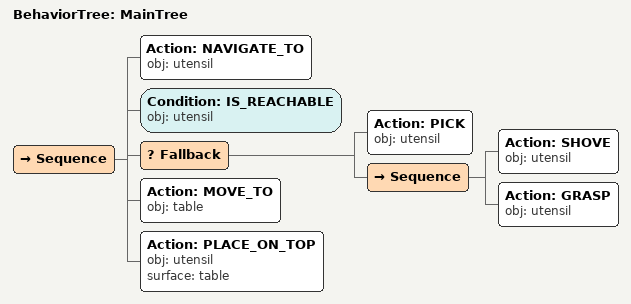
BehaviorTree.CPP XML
<root main_tree_to_execute="MainTree">
  <BehaviorTree ID="MainTree">
    <Sequence>
      <!-- Navigate to utensil -->
      <Action ID="NAVIGATE_TO" obj="utensil" />
      <!-- Check utensil is reachable before GRASP -->
      <Condition ID="IS_REACHABLE" obj="utensil" />
      <!-- Fallback: if GRASP utensil fails, try alternative to reposition -->
      <Fallback>
        <!-- Grasp utensil -->
        <Action ID="PICK" obj="utensil" />
        <Sequence>
          <!-- Push utensil forward toward front edge of table -->
          <Action ID="SHOVE" obj="utensil" />
          <!-- Grasp utensil -->
          <Action ID="GRASP" obj="utensil" />
        </Sequence>
      </Fallback>
      <!-- Pick utensil -->
      <Action ID="MOVE_TO" obj="table" />
      <!-- Shove utensil -->
      <Action ID="PLACE_ON_TOP" obj="utensil" surface="table" />
    </Sequence>
  </BehaviorTree>
</root>
